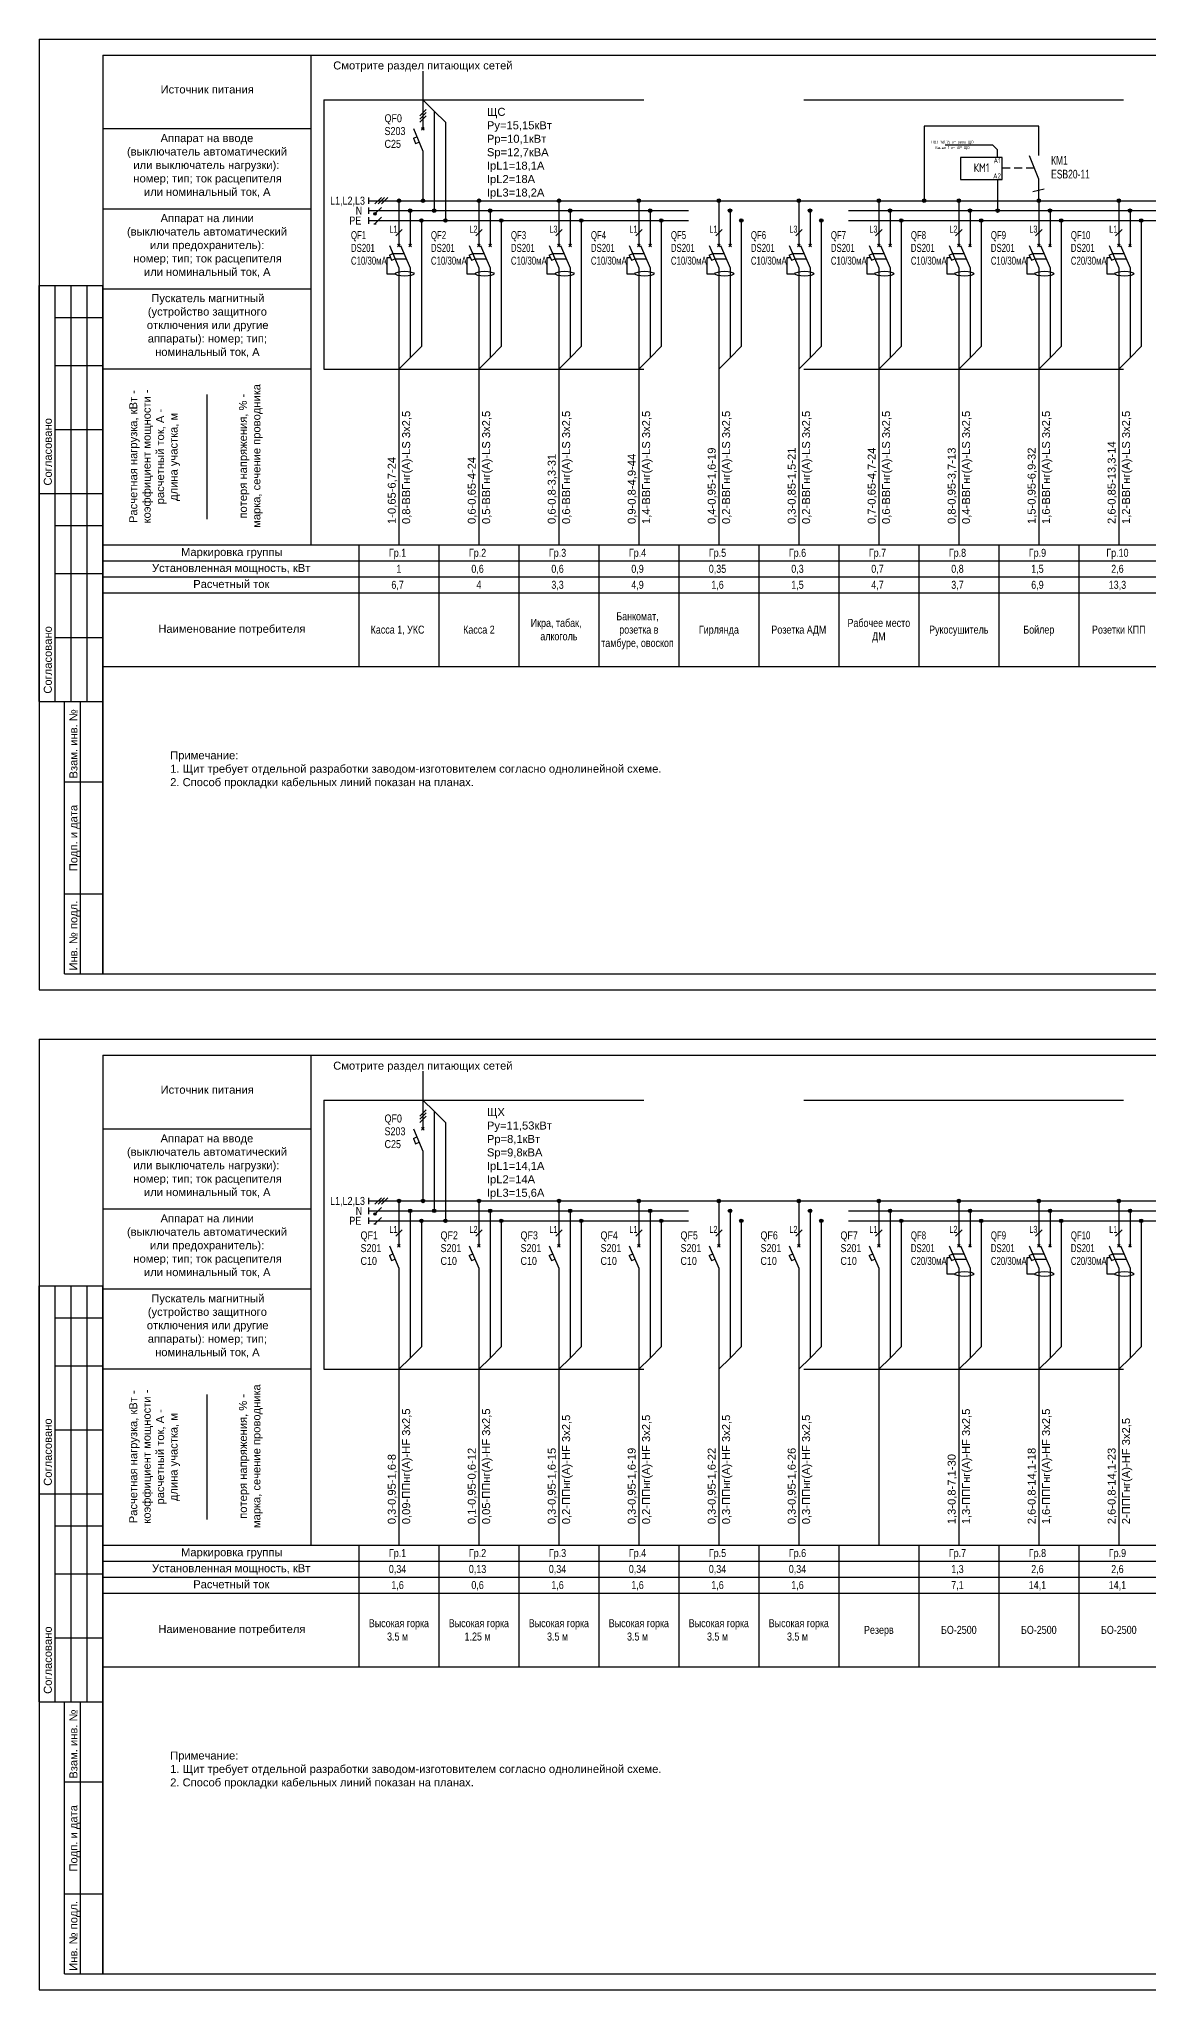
# Model space of a CAD drawing. Header units: metres. Extents: x -564 to -106, y -319 to -159.
# Drawn here: x -270.4 to -235.8, y -318.9 to -258 of the extents above; entities that cross this region are included whole.
import ezdxf
from ezdxf.enums import TextEntityAlignment as Align

# ---------------------------------------------------------------- set-up
doc = ezdxf.new("R2010")
doc.units = ezdxf.units.M
doc.header["$MEASUREMENT"] = 0
doc.linetypes.add('( Hidden )', pattern=[0.375, 0.25, -0.125])
doc.linetypes.add('Elproject1', pattern=[15, 10, -5])
for name, color, linetype in [('Elproject', 7, 'Continuous'), ('ЭЛЕКТРИК', 7, 'Continuous'), ('ЭО-ЭМ', 7, 'Continuous')]:
    doc.layers.add(name, color=color, linetype=linetype)
doc.styles.add('Elproject', font='arial.ttf')
doc.styles.get("Standard").update_dxf_attribs({"font": 'cs_gost2304.shx'})
doc.styles.add('Times', font='CS_Gost2304.shx')

# ---------------------------------------------------------------- blocks, each defined once
blk = doc.blocks.new('Block_switch_line')
for p, q in [((0, 0), (0, -4)), ((-3, -4), (0, -11)), ((0, -11), (0, -14.5))]:
    blk.add_line(p, q)
blk = doc.blocks.new('Block_switch')
for p, q in [((-0.4, -4.4), (0.4, -3.6)), ((-0.4, -3.6), (0.4, -4.4))]:
    blk.add_line(p, q)
blk.add_blockref('Block_switch_line', (0, 0))
blk = doc.blocks.new('Block_automatic')
for p, q in [((-3, -7), (-1.91, -6.53)), ((-3, -7), (-2.3, -8.63)), ((-2.3, -8.63), (-1.21, -8.17))]:
    blk.add_line(p, q)
blk.add_blockref('Block_switch', (0, 0))
blk = doc.blocks.new('Block_dot')
blk.add_hatch(color=256).paths.add_polyline_path([(0.55, 0, 1), (-0.55, 0, 1)])
blk.add_circle((0, 0), 0.55)
blk = doc.blocks.new('Block_diff_automatic')
for p, q in [((-2.65, -7.82), (-3.75, -7.82)), ((-3.75, -7.82), (-3.75, -12.82)), ((-3, -7), (-1.91, -6.53)), ((-3, -7), (-2.3, -8.63)), ((-2.3, -8.63), (-1.21, -8.17)), ((-1.91, -6.53), (1.59, -6.53)), ((-1.21, -8.17), (2.29, -8.17)), ((-3.75, -12.82), (-1.25, -12.82))]:
    blk.add_line(p, q)
blk.add_ellipse((1.75, -12.82), major_axis=(3, 0), ratio=0.25)
for p in [(0, 0), (3.5, 0)]:
    blk.add_blockref('Block_switch', p)

msp = doc.modelspace()

# ---------------------------------------------------------------- hatches: boundary and pattern name
at = {"layer": 'Elproject'}
for points in [[(-259.966, -263.461, 1), (-259.886, -263.461, 1)], [(-259.966, -294.708, 1), (-259.886, -294.708, 1)]]:
    msp.add_hatch(color=256, dxfattribs=at).paths.add_polyline_path(points)

# ---------------------------------------------------------------- linework, layer by layer
at = {"linetype": '( Hidden )'}
msp.add_line((-239.317, -262.032), (-240.323, -262.032), dxfattribs=at)
for p, q in [((-239.176, -262.377), (-239.472, -261.654)), ((-239.176, -263.051), (-239.176, -262.377))]:
    msp.add_line(p, q)
msp.add_lwpolyline([(-241.624, -262.387), (-240.323, -262.387), (-240.323, -261.703), (-241.624, -261.703)], close=True)
at = {"layer": 'Elproject'}
for p, q in [((-270.426, -258.001), (-207.426, -258.001)), ((-270.426, -258.001), (-270.426, -287.701)), ((-268.426, -258.501), (-261.926, -258.501)), ((-268.426, -258.501), (-268.426, -260.801)), ((-268.426, -258.501), (-207.926, -258.501)), ((-268.426, -258.501), (-268.426, -287.201)), ((-261.926, -258.501), (-261.926, -260.801)), ((-258.426, -259.001), (-258.426, -260.401)), ((-258.526, -260.401), (-258.326, -260.201)), ((-258.426, -259.901), (-258.076, -260.251)), ((-268.426, -260.801), (-261.926, -260.801)), ((-268.426, -260.801), (-268.426, -263.301)), ((-261.926, -260.801), (-261.926, -263.301)), ((-258.526, -260.501), (-258.326, -260.301)), ((-258.526, -260.601), (-258.326, -260.401)), ((-258.076, -260.251), (-258.076, -263.361)), ((-258.076, -260.251), (-257.726, -260.601)), ((-257.726, -260.601), (-257.726, -263.671)), ((-258.426, -261.851), (-258.426, -263.051)), ((-260.126, -262.951), (-260.126, -263.151)), ((-260.126, -263.051), (-215.37, -263.051)), ((-260.126, -263.261), (-260.126, -263.461)), ((-259.926, -263.151), (-259.726, -262.951)), ((-259.926, -263.461), (-259.726, -263.261)), ((-259.826, -263.151), (-259.626, -262.951)), ((-259.726, -263.151), (-259.526, -262.951)), ((-259.176, -263.051), (-259.176, -264.051)), ((-256.676, -263.051), (-256.676, -264.051)), ((-254.176, -263.051), (-254.176, -264.051)), ((-251.676, -263.051), (-251.676, -264.051)), ((-249.176, -263.051), (-249.176, -264.051)), ((-246.676, -263.051), (-246.676, -264.051)), ((-244.176, -263.051), (-244.176, -264.051)), ((-241.676, -263.051), (-241.676, -264.051)), ((-239.176, -263.051), (-239.176, -264.051)), ((-236.676, -263.051), (-236.676, -264.051)), ((-268.426, -263.301), (-261.926, -263.301)), ((-268.426, -263.301), (-268.426, -265.801)), ((-261.926, -263.301), (-261.926, -265.801)), ((-260.126, -263.571), (-260.126, -263.771)), ((-259.966, -263.771), (-259.886, -263.771)), ((-259.926, -263.771), (-259.726, -263.571)), ((-258.826, -263.361), (-258.826, -264.051)), ((-258.476, -263.671), (-258.476, -267.611)), ((-256.326, -263.361), (-256.326, -264.051)), ((-255.976, -263.671), (-255.976, -267.611)), ((-253.826, -263.361), (-253.826, -264.051)), ((-253.476, -263.671), (-253.476, -267.611)), ((-251.326, -263.361), (-251.326, -264.051)), ((-250.976, -263.671), (-250.976, -267.611)), ((-248.826, -263.361), (-248.826, -264.051)), ((-248.476, -263.671), (-248.476, -267.611)), ((-246.326, -263.361), (-246.326, -264.051)), ((-245.976, -263.671), (-245.976, -267.611)), ((-243.826, -263.361), (-243.826, -264.051)), ((-243.476, -263.671), (-243.476, -267.611)), ((-241.326, -263.361), (-241.326, -264.051)), ((-240.976, -263.671), (-240.976, -267.611)), ((-238.826, -263.361), (-238.826, -264.051)), ((-238.476, -263.671), (-238.476, -267.611)), ((-236.326, -263.361), (-236.326, -264.051)), ((-235.976, -263.671), (-235.976, -267.611)), ((-259.276, -264.151), (-259.076, -263.951)), ((-256.776, -264.151), (-256.576, -263.951)), ((-254.276, -264.151), (-254.076, -263.951)), ((-251.776, -264.151), (-251.576, -263.951)), ((-249.276, -264.151), (-249.076, -263.951)), ((-246.776, -264.151), (-246.576, -263.951)), ((-244.276, -264.151), (-244.076, -263.951)), ((-241.776, -264.151), (-241.576, -263.951)), ((-239.276, -264.151), (-239.076, -263.951)), ((-236.776, -264.151), (-236.576, -263.951)), ((-270.426, -265.701), (-268.426, -265.701)), ((-270.426, -272.201), (-270.426, -265.701)), ((-269.926, -272.201), (-269.926, -265.701)), ((-269.426, -272.201), (-269.426, -265.701)), ((-268.926, -272.201), (-268.926, -265.701)), ((-268.426, -272.201), (-268.426, -265.701)), ((-259.176, -265.501), (-259.176, -273.801)), ((-258.826, -265.501), (-258.826, -267.961)), ((-256.676, -265.501), (-256.676, -273.801)), ((-256.326, -265.501), (-256.326, -267.961)), ((-254.176, -265.501), (-254.176, -273.801)), ((-253.826, -265.501), (-253.826, -267.961)), ((-251.676, -265.501), (-251.676, -273.801)), ((-251.326, -265.501), (-251.326, -267.961)), ((-249.176, -265.501), (-249.176, -273.801)), ((-248.826, -265.501), (-248.826, -267.961)), ((-246.676, -265.501), (-246.676, -273.801)), ((-246.326, -265.501), (-246.326, -267.961)), ((-244.176, -265.501), (-244.176, -273.801)), ((-243.826, -265.501), (-243.826, -267.961)), ((-241.676, -265.501), (-241.676, -273.801)), ((-241.326, -265.501), (-241.326, -267.961)), ((-239.176, -265.501), (-239.176, -273.801)), ((-238.826, -265.501), (-238.826, -267.961)), ((-236.676, -265.501), (-236.676, -273.801)), ((-236.326, -265.501), (-236.326, -267.961)), ((-268.426, -265.801), (-261.926, -265.801)), ((-268.426, -265.801), (-268.426, -268.301)), ((-261.926, -265.801), (-261.926, -268.301)), ((-269.926, -266.701), (-268.426, -266.701)), ((-259.176, -268.311), (-258.826, -267.961)), ((-258.826, -267.961), (-258.476, -267.611)), ((-256.676, -268.311), (-256.326, -267.961)), ((-256.326, -267.961), (-255.976, -267.611)), ((-254.176, -268.311), (-253.826, -267.961)), ((-253.826, -267.961), (-253.476, -267.611)), ((-251.676, -268.311), (-251.326, -267.961)), ((-251.326, -267.961), (-250.976, -267.611)), ((-249.176, -268.311), (-248.826, -267.961)), ((-248.826, -267.961), (-248.476, -267.611)), ((-246.676, -268.311), (-246.326, -267.961)), ((-246.326, -267.961), (-245.976, -267.611)), ((-244.176, -268.311), (-243.826, -267.961)), ((-243.826, -267.961), (-243.476, -267.611)), ((-241.676, -268.311), (-241.326, -267.961)), ((-241.326, -267.961), (-240.976, -267.611)), ((-239.176, -268.311), (-238.826, -267.961)), ((-238.826, -267.961), (-238.476, -267.611)), ((-236.676, -268.311), (-236.326, -267.961)), ((-236.326, -267.961), (-235.976, -267.611)), ((-269.926, -268.201), (-268.426, -268.201)), ((-268.426, -268.301), (-261.926, -268.301)), ((-268.426, -268.301), (-268.426, -273.801)), ((-261.926, -268.301), (-261.926, -273.801)), ((-265.176, -269.101), (-265.176, -273.001)), ((-269.926, -270.201), (-268.426, -270.201)), ((-270.426, -272.201), (-268.426, -272.201)), ((-270.426, -278.701), (-270.426, -272.201)), ((-270.426, -272.201), (-268.426, -272.201)), ((-269.926, -278.701), (-269.926, -272.201)), ((-269.426, -278.701), (-269.426, -272.201)), ((-268.926, -278.701), (-268.926, -272.201)), ((-268.426, -278.701), (-268.426, -272.201)), ((-269.926, -273.201), (-268.426, -273.201)), ((-268.426, -273.801), (-261.926, -273.801)), ((-268.426, -273.801), (-268.426, -279.901)), ((-261.926, -273.801), (-260.426, -273.801)), ((-260.426, -273.801), (-260.426, -277.601)), ((-260.426, -273.801), (-257.926, -273.801)), ((-257.926, -273.801), (-257.926, -277.601)), ((-257.926, -273.801), (-255.426, -273.801)), ((-255.426, -273.801), (-255.426, -277.601)), ((-255.426, -273.801), (-252.926, -273.801)), ((-252.926, -273.801), (-252.926, -277.601)), ((-252.926, -273.801), (-250.426, -273.801)), ((-250.426, -273.801), (-250.426, -277.601)), ((-250.426, -273.801), (-247.926, -273.801)), ((-247.926, -273.801), (-247.926, -277.601)), ((-247.926, -273.801), (-245.426, -273.801)), ((-245.426, -273.801), (-245.426, -277.601)), ((-245.426, -273.801), (-242.926, -273.801)), ((-242.926, -273.801), (-242.926, -277.601)), ((-242.926, -273.801), (-240.426, -273.801)), ((-240.426, -273.801), (-240.426, -277.601)), ((-240.426, -273.801), (-237.926, -273.801)), ((-237.926, -273.801), (-237.926, -277.601)), ((-237.926, -273.801), (-235.426, -273.801)), ((-269.926, -274.701), (-268.426, -274.701)), ((-268.426, -274.301), (-260.426, -274.301)), ((-268.426, -274.801), (-260.426, -274.801)), ((-260.426, -274.301), (-257.926, -274.301)), ((-260.426, -274.801), (-257.926, -274.801)), ((-257.926, -274.301), (-255.426, -274.301)), ((-257.926, -274.801), (-255.426, -274.801)), ((-255.426, -274.301), (-252.926, -274.301)), ((-255.426, -274.801), (-252.926, -274.801)), ((-252.926, -274.301), (-250.426, -274.301)), ((-252.926, -274.801), (-250.426, -274.801)), ((-250.426, -274.301), (-247.926, -274.301)), ((-250.426, -274.801), (-247.926, -274.801)), ((-247.926, -274.301), (-245.426, -274.301)), ((-247.926, -274.801), (-245.426, -274.801)), ((-245.426, -274.301), (-242.926, -274.301)), ((-245.426, -274.801), (-242.926, -274.801)), ((-242.926, -274.301), (-240.426, -274.301)), ((-242.926, -274.801), (-240.426, -274.801)), ((-240.426, -274.301), (-237.926, -274.301)), ((-240.426, -274.801), (-237.926, -274.801)), ((-237.926, -274.301), (-235.426, -274.301)), ((-237.926, -274.801), (-235.426, -274.801)), ((-268.426, -275.301), (-260.426, -275.301)), ((-260.426, -275.301), (-257.926, -275.301)), ((-257.926, -275.301), (-255.426, -275.301)), ((-255.426, -275.301), (-252.926, -275.301)), ((-252.926, -275.301), (-250.426, -275.301)), ((-250.426, -275.301), (-247.926, -275.301)), ((-247.926, -275.301), (-245.426, -275.301)), ((-245.426, -275.301), (-242.926, -275.301)), ((-242.926, -275.301), (-240.426, -275.301)), ((-240.426, -275.301), (-237.926, -275.301)), ((-237.926, -275.301), (-235.426, -275.301)), ((-269.926, -276.701), (-268.426, -276.701)), ((-268.426, -277.601), (-260.426, -277.601)), ((-260.426, -277.601), (-257.926, -277.601)), ((-257.926, -277.601), (-255.426, -277.601)), ((-255.426, -277.601), (-252.926, -277.601)), ((-252.926, -277.601), (-250.426, -277.601)), ((-250.426, -277.601), (-247.926, -277.601)), ((-247.926, -277.601), (-245.426, -277.601)), ((-245.426, -277.601), (-242.926, -277.601)), ((-242.926, -277.601), (-240.426, -277.601)), ((-240.426, -277.601), (-237.926, -277.601)), ((-237.926, -277.601), (-235.426, -277.601)), ((-270.426, -278.701), (-268.426, -278.701)), ((-269.626, -278.701), (-268.426, -278.701)), ((-269.626, -287.201), (-269.626, -278.701)), ((-269.126, -287.201), (-269.126, -278.701)), ((-268.426, -287.201), (-268.426, -278.701)), ((-269.626, -281.201), (-268.426, -281.201)), ((-269.626, -284.701), (-268.426, -284.701)), ((-269.626, -287.201), (-268.426, -287.201)), ((-268.426, -287.201), (-207.926, -287.201)), ((-270.426, -287.701), (-207.426, -287.701)), ((-270.426, -289.248), (-207.426, -289.248)), ((-270.426, -289.248), (-270.426, -318.948)), ((-268.426, -289.748), (-261.926, -289.748)), ((-268.426, -289.748), (-268.426, -292.048)), ((-268.426, -289.748), (-207.926, -289.748)), ((-268.426, -289.748), (-268.426, -318.448)), ((-261.926, -289.748), (-261.926, -292.048)), ((-258.426, -290.248), (-258.426, -291.648)), ((-258.426, -291.148), (-258.076, -291.498)), ((-258.526, -291.648), (-258.326, -291.448)), ((-258.526, -291.748), (-258.326, -291.548)), ((-258.526, -291.848), (-258.326, -291.648)), ((-258.076, -291.498), (-258.076, -294.608)), ((-258.076, -291.498), (-257.726, -291.848)), ((-257.726, -291.848), (-257.726, -294.918)), ((-268.426, -292.048), (-261.926, -292.048)), ((-268.426, -292.048), (-268.426, -294.548)), ((-261.926, -292.048), (-261.926, -294.548)), ((-258.426, -293.098), (-258.426, -294.298)), ((-260.126, -294.198), (-260.126, -294.398)), ((-260.126, -294.298), (-227.626, -294.298)), ((-259.926, -294.398), (-259.726, -294.198)), ((-259.826, -294.398), (-259.626, -294.198)), ((-259.726, -294.398), (-259.526, -294.198)), ((-259.176, -294.298), (-259.176, -295.298)), ((-256.676, -294.298), (-256.676, -295.298)), ((-254.176, -294.298), (-254.176, -295.298)), ((-251.676, -294.298), (-251.676, -295.298)), ((-249.176, -294.298), (-249.176, -295.298)), ((-246.676, -294.298), (-246.676, -295.298)), ((-244.176, -294.298), (-244.176, -295.298)), ((-241.676, -294.298), (-241.676, -295.298)), ((-239.176, -294.298), (-239.176, -295.298)), ((-236.676, -294.298), (-236.676, -295.298)), ((-268.426, -294.548), (-261.926, -294.548)), ((-268.426, -294.548), (-268.426, -297.048)), ((-261.926, -294.548), (-261.926, -297.048)), ((-260.126, -294.508), (-260.126, -294.708)), ((-260.126, -294.818), (-260.126, -295.018)), ((-259.926, -294.708), (-259.726, -294.508)), ((-259.926, -295.018), (-259.726, -294.818)), ((-258.826, -294.608), (-258.826, -299.208)), ((-258.476, -294.918), (-258.476, -298.858)), ((-256.326, -294.608), (-256.326, -299.208)), ((-255.976, -294.918), (-255.976, -298.858)), ((-253.826, -294.608), (-253.826, -299.208)), ((-253.476, -294.918), (-253.476, -298.858)), ((-251.326, -294.608), (-251.326, -299.208)), ((-250.976, -294.918), (-250.976, -298.858)), ((-248.826, -294.608), (-248.826, -299.208)), ((-248.476, -294.918), (-248.476, -298.858)), ((-246.326, -294.608), (-246.326, -299.208)), ((-245.976, -294.918), (-245.976, -298.858)), ((-243.826, -294.608), (-243.826, -299.208)), ((-243.476, -294.918), (-243.476, -298.858)), ((-241.326, -294.608), (-241.326, -295.298)), ((-240.976, -294.918), (-240.976, -298.858)), ((-238.826, -294.608), (-238.826, -295.298)), ((-238.476, -294.918), (-238.476, -298.858)), ((-236.326, -294.608), (-236.326, -295.298)), ((-235.976, -294.918), (-235.976, -298.858)), ((-259.966, -295.018), (-259.886, -295.018)), ((-259.276, -295.398), (-259.076, -295.198)), ((-256.776, -295.398), (-256.576, -295.198)), ((-254.276, -295.398), (-254.076, -295.198)), ((-251.776, -295.398), (-251.576, -295.198)), ((-249.276, -295.398), (-249.076, -295.198)), ((-246.776, -295.398), (-246.576, -295.198)), ((-244.276, -295.398), (-244.076, -295.198)), ((-241.776, -295.398), (-241.576, -295.198)), ((-239.276, -295.398), (-239.076, -295.198)), ((-236.776, -295.398), (-236.576, -295.198)), ((-259.176, -296.748), (-259.176, -305.048)), ((-256.676, -296.748), (-256.676, -305.048)), ((-254.176, -296.748), (-254.176, -305.048)), ((-251.676, -296.748), (-251.676, -305.048)), ((-249.176, -296.748), (-249.176, -305.048)), ((-246.676, -296.748), (-246.676, -305.048)), ((-244.176, -296.748), (-244.176, -305.048)), ((-241.676, -296.748), (-241.676, -305.048)), ((-241.326, -296.748), (-241.326, -299.208)), ((-239.176, -296.748), (-239.176, -305.048)), ((-238.826, -296.748), (-238.826, -299.208)), ((-236.676, -296.748), (-236.676, -305.048)), ((-236.326, -296.748), (-236.326, -299.208)), ((-270.426, -296.948), (-268.426, -296.948)), ((-270.426, -303.448), (-270.426, -296.948)), ((-269.926, -303.448), (-269.926, -296.948)), ((-269.426, -303.448), (-269.426, -296.948)), ((-268.926, -303.448), (-268.926, -296.948)), ((-268.426, -303.448), (-268.426, -296.948)), ((-268.426, -297.048), (-261.926, -297.048)), ((-268.426, -297.048), (-268.426, -299.548)), ((-261.926, -297.048), (-261.926, -299.548)), ((-269.926, -297.948), (-268.426, -297.948)), ((-259.176, -299.558), (-258.826, -299.208)), ((-258.826, -299.208), (-258.476, -298.858)), ((-256.676, -299.558), (-256.326, -299.208)), ((-256.326, -299.208), (-255.976, -298.858)), ((-254.176, -299.558), (-253.826, -299.208)), ((-253.826, -299.208), (-253.476, -298.858)), ((-251.676, -299.558), (-251.326, -299.208)), ((-251.326, -299.208), (-250.976, -298.858)), ((-249.176, -299.558), (-248.826, -299.208)), ((-248.826, -299.208), (-248.476, -298.858)), ((-246.676, -299.558), (-246.326, -299.208)), ((-246.326, -299.208), (-245.976, -298.858)), ((-244.176, -299.558), (-243.826, -299.208)), ((-243.826, -299.208), (-243.476, -298.858)), ((-241.676, -299.558), (-241.326, -299.208)), ((-241.326, -299.208), (-240.976, -298.858)), ((-239.176, -299.558), (-238.826, -299.208)), ((-238.826, -299.208), (-238.476, -298.858)), ((-236.676, -299.558), (-236.326, -299.208)), ((-236.326, -299.208), (-235.976, -298.858)), ((-269.926, -299.448), (-268.426, -299.448)), ((-268.426, -299.548), (-261.926, -299.548)), ((-268.426, -299.548), (-268.426, -305.048)), ((-261.926, -299.548), (-261.926, -305.048)), ((-265.176, -300.348), (-265.176, -304.248)), ((-269.926, -301.448), (-268.426, -301.448)), ((-270.426, -303.448), (-268.426, -303.448)), ((-270.426, -309.948), (-270.426, -303.448)), ((-270.426, -303.448), (-268.426, -303.448)), ((-269.926, -309.948), (-269.926, -303.448)), ((-269.426, -309.948), (-269.426, -303.448)), ((-268.926, -309.948), (-268.926, -303.448)), ((-268.426, -309.948), (-268.426, -303.448)), ((-269.926, -304.448), (-268.426, -304.448)), ((-268.426, -305.048), (-261.926, -305.048)), ((-268.426, -305.048), (-268.426, -311.148)), ((-261.926, -305.048), (-260.426, -305.048)), ((-260.426, -305.048), (-260.426, -308.848)), ((-260.426, -305.048), (-257.926, -305.048)), ((-257.926, -305.048), (-257.926, -308.848)), ((-257.926, -305.048), (-255.426, -305.048)), ((-255.426, -305.048), (-255.426, -308.848)), ((-255.426, -305.048), (-252.926, -305.048)), ((-252.926, -305.048), (-252.926, -308.848)), ((-252.926, -305.048), (-250.426, -305.048)), ((-250.426, -305.048), (-250.426, -308.848)), ((-250.426, -305.048), (-247.926, -305.048)), ((-247.926, -305.048), (-247.926, -308.848)), ((-247.926, -305.048), (-245.426, -305.048)), ((-245.426, -305.048), (-245.426, -308.848)), ((-245.426, -305.048), (-242.926, -305.048)), ((-242.926, -305.048), (-242.926, -308.848)), ((-242.926, -305.048), (-240.426, -305.048)), ((-240.426, -305.048), (-240.426, -308.848)), ((-240.426, -305.048), (-237.926, -305.048)), ((-237.926, -305.048), (-237.926, -308.848)), ((-237.926, -305.048), (-235.426, -305.048)), ((-269.926, -305.948), (-268.426, -305.948)), ((-268.426, -305.548), (-260.426, -305.548)), ((-260.426, -305.548), (-257.926, -305.548)), ((-257.926, -305.548), (-255.426, -305.548)), ((-255.426, -305.548), (-252.926, -305.548)), ((-252.926, -305.548), (-250.426, -305.548)), ((-250.426, -305.548), (-247.926, -305.548)), ((-247.926, -305.548), (-245.426, -305.548)), ((-245.426, -305.548), (-242.926, -305.548)), ((-242.926, -305.548), (-240.426, -305.548)), ((-240.426, -305.548), (-237.926, -305.548)), ((-237.926, -305.548), (-235.426, -305.548)), ((-268.426, -306.048), (-260.426, -306.048)), ((-268.426, -306.548), (-260.426, -306.548)), ((-260.426, -306.048), (-257.926, -306.048)), ((-260.426, -306.548), (-257.926, -306.548)), ((-257.926, -306.048), (-255.426, -306.048)), ((-257.926, -306.548), (-255.426, -306.548)), ((-255.426, -306.048), (-252.926, -306.048)), ((-255.426, -306.548), (-252.926, -306.548)), ((-252.926, -306.048), (-250.426, -306.048)), ((-252.926, -306.548), (-250.426, -306.548)), ((-250.426, -306.048), (-247.926, -306.048)), ((-250.426, -306.548), (-247.926, -306.548)), ((-247.926, -306.048), (-245.426, -306.048)), ((-247.926, -306.548), (-245.426, -306.548)), ((-245.426, -306.048), (-242.926, -306.048)), ((-245.426, -306.548), (-242.926, -306.548)), ((-242.926, -306.048), (-240.426, -306.048)), ((-242.926, -306.548), (-240.426, -306.548)), ((-240.426, -306.048), (-237.926, -306.048)), ((-240.426, -306.548), (-237.926, -306.548)), ((-237.926, -306.048), (-235.426, -306.048)), ((-237.926, -306.548), (-235.426, -306.548)), ((-269.926, -307.948), (-268.426, -307.948)), ((-268.426, -308.848), (-260.426, -308.848)), ((-260.426, -308.848), (-257.926, -308.848)), ((-257.926, -308.848), (-255.426, -308.848)), ((-255.426, -308.848), (-252.926, -308.848)), ((-252.926, -308.848), (-250.426, -308.848)), ((-250.426, -308.848), (-247.926, -308.848)), ((-247.926, -308.848), (-245.426, -308.848)), ((-245.426, -308.848), (-242.926, -308.848)), ((-242.926, -308.848), (-240.426, -308.848)), ((-240.426, -308.848), (-237.926, -308.848)), ((-237.926, -308.848), (-235.426, -308.848)), ((-270.426, -309.948), (-268.426, -309.948)), ((-269.626, -309.948), (-268.426, -309.948)), ((-269.626, -318.448), (-269.626, -309.948)), ((-269.126, -318.448), (-269.126, -309.948)), ((-268.426, -318.448), (-268.426, -309.948)), ((-269.626, -312.448), (-268.426, -312.448)), ((-269.626, -315.948), (-268.426, -315.948)), ((-269.626, -318.448), (-268.426, -318.448)), ((-268.426, -318.448), (-207.926, -318.448)), ((-270.426, -318.948), (-207.426, -318.948))]:
    msp.add_line(p, q, dxfattribs=at)
at = {"layer": 'Elproject', "color": 7, "linetype": 'Elproject1'}
for p, q in [((-261.526, -259.901), (-214.377, -259.901)), ((-261.526, -259.901), (-261.526, -268.311)), ((-260.126, -263.361), (-215.37, -263.361)), ((-260.126, -263.671), (-215.37, -263.671)), ((-261.526, -268.311), (-214.377, -268.311)), ((-261.526, -291.148), (-227.026, -291.148)), ((-261.526, -291.148), (-261.526, -299.558)), ((-260.126, -294.608), (-227.626, -294.608)), ((-260.126, -294.918), (-227.626, -294.918)), ((-261.526, -299.558), (-227.026, -299.558))]:
    msp.add_line(p, q, dxfattribs=at)
at = {"layer": 'Elproject', "color": 7}
msp.add_lwpolyline([(-239.173, -261.642), (-239.173, -260.719), (-242.757, -260.719), (-242.757, -263.051)], dxfattribs=at)
at = {"layer": 'Elproject', "color": 7, "linetype": 'Elproject1'}
msp.add_lwpolyline([(-240.471, -261.703), (-240.471, -261.465), (-240.617, -261.315), (-242.104, -261.315)], dxfattribs=at)
at = {"layer": 'Elproject'}
for centre in [(-259.926, -263.461), (-259.926, -294.708)]:
    msp.add_circle(centre, 0.04, dxfattribs=at)
at = {"layer": 'ЭЛЕКТРИК', "ltscale": 0.5}
msp.add_line((-239.362, -262.766), (-239.014, -262.679), dxfattribs=at)
at = {"layer": 'ЭО-ЭМ'}
msp.add_line((-240.465, -262.387), (-240.465, -263.361), dxfattribs=at)

# ---------------------------------------------------------------- block references
at = {"layer": 'Elproject', "xscale": 0.1, "yscale": 0.1, "zscale": 0.1}
for name, p in [('Block_automatic', (-258.426, -260.401)), ('Block_dot', (-259.176, -263.051)), ('Block_dot', (-258.426, -263.051)), ('Block_dot', (-256.676, -263.051)), ('Block_dot', (-254.176, -263.051)), ('Block_dot', (-251.676, -263.051)), ('Block_dot', (-249.176, -263.051)), ('Block_dot', (-246.676, -263.051)), ('Block_dot', (-244.176, -263.051)), ('Block_dot', (-242.759, -263.051)), ('Block_dot', (-241.676, -263.051)), ('Block_dot', (-239.176, -263.051)), ('Block_dot', (-236.676, -263.051)), ('Block_dot', (-258.826, -263.361)), ('Block_dot', (-258.476, -263.671)), ('Block_dot', (-258.076, -263.361)), ('Block_dot', (-257.726, -263.671)), ('Block_dot', (-256.326, -263.361)), ('Block_dot', (-255.976, -263.671)), ('Block_dot', (-253.826, -263.361)), ('Block_dot', (-253.476, -263.671)), ('Block_dot', (-251.326, -263.361)), ('Block_dot', (-250.976, -263.671)), ('Block_dot', (-248.826, -263.361)), ('Block_dot', (-248.476, -263.671)), ('Block_dot', (-246.326, -263.361)), ('Block_dot', (-245.976, -263.671)), ('Block_dot', (-243.826, -263.361)), ('Block_dot', (-243.476, -263.671)), ('Block_dot', (-241.326, -263.361)), ('Block_dot', (-240.976, -263.671)), ('Block_dot', (-240.465, -263.361)), ('Block_dot', (-238.826, -263.361)), ('Block_dot', (-238.476, -263.671)), ('Block_dot', (-236.326, -263.361)), ('Block_dot', (-235.976, -263.671)), ('Block_diff_automatic', (-259.176, -264.051)), ('Block_diff_automatic', (-256.676, -264.051)), ('Block_diff_automatic', (-254.176, -264.051)), ('Block_diff_automatic', (-251.676, -264.051)), ('Block_diff_automatic', (-249.176, -264.051)), ('Block_diff_automatic', (-246.676, -264.051)), ('Block_diff_automatic', (-244.176, -264.051)), ('Block_diff_automatic', (-241.676, -264.051)), ('Block_diff_automatic', (-239.176, -264.051)), ('Block_diff_automatic', (-236.676, -264.051)), ('Block_automatic', (-258.426, -291.648)), ('Block_dot', (-259.176, -294.298)), ('Block_dot', (-258.426, -294.298)), ('Block_dot', (-256.676, -294.298)), ('Block_dot', (-254.176, -294.298)), ('Block_dot', (-251.676, -294.298)), ('Block_dot', (-249.176, -294.298)), ('Block_dot', (-246.676, -294.298)), ('Block_dot', (-244.176, -294.298)), ('Block_dot', (-241.676, -294.298)), ('Block_dot', (-239.176, -294.298)), ('Block_dot', (-236.676, -294.298)), ('Block_dot', (-258.826, -294.608)), ('Block_dot', (-258.476, -294.918)), ('Block_dot', (-258.076, -294.608)), ('Block_dot', (-257.726, -294.918)), ('Block_dot', (-256.326, -294.608)), ('Block_dot', (-255.976, -294.918)), ('Block_dot', (-253.826, -294.608)), ('Block_dot', (-253.476, -294.918)), ('Block_dot', (-251.326, -294.608)), ('Block_dot', (-250.976, -294.918)), ('Block_dot', (-248.826, -294.608)), ('Block_dot', (-248.476, -294.918)), ('Block_dot', (-246.326, -294.608)), ('Block_dot', (-245.976, -294.918)), ('Block_dot', (-243.826, -294.608)), ('Block_dot', (-243.476, -294.918)), ('Block_dot', (-241.326, -294.608)), ('Block_dot', (-240.976, -294.918)), ('Block_dot', (-238.826, -294.608)), ('Block_dot', (-238.476, -294.918)), ('Block_dot', (-236.326, -294.608)), ('Block_dot', (-235.976, -294.918)), ('Block_automatic', (-259.176, -295.298)), ('Block_automatic', (-256.676, -295.298)), ('Block_automatic', (-254.176, -295.298)), ('Block_automatic', (-251.676, -295.298)), ('Block_automatic', (-249.176, -295.298)), ('Block_automatic', (-246.676, -295.298)), ('Block_automatic', (-244.176, -295.298)), ('Block_diff_automatic', (-241.676, -295.298)), ('Block_diff_automatic', (-239.176, -295.298)), ('Block_diff_automatic', (-236.676, -295.298))]:
    msp.add_blockref(name, p, dxfattribs=at)

# ---------------------------------------------------------------- texts
at = {"layer": 'Elproject', "style": 'Elproject'}
for s, p in [('Смотрите раздел питающих сетей', (-261.23, -258.951)), ('Источник питания', (-266.626, -259.701)), ('ЩС', (-256.426, -260.401)), ('Pу=15,15кВт', (-256.426, -260.821)), ('(выключатель автоматический', (-267.676, -261.641)), ('Аппарат на вводе', (-266.626, -261.221)), ('Sр=12,7кВА', (-256.426, -261.661)), ('Pр=10,1кВт', (-256.426, -261.241)), ('или выключатель нагрузки): ', (-267.476, -262.061)), ('IрL1=18,1А', (-256.426, -262.081)), ('номер; тип; ток расцепителя', (-267.476, -262.481)), ('или номинальный ток, А', (-267.146, -262.901)), ('IрL2=18А', (-256.426, -262.501)), ('IрL3=18,2А', (-256.426, -262.921)), ('(выключатель автоматический', (-267.676, -264.141)), ('Аппарат на линии', (-266.626, -263.721)), ('или предохранитель):', (-266.956, -264.561)), ('номер; тип; ток расцепителя', (-267.476, -264.981)), ('или номинальный ток, А', (-267.146, -265.401)), ('Пускатель магнитный', (-266.916, -266.221)), ('отключения или другие', (-267.056, -267.061)), ('(устройство защитного', (-267.026, -266.641)), ('аппараты): номер; тип;', (-267.026, -267.481)), ('номинальный ток, А', (-266.796, -267.901)), ('Маркировка группы', (-265.986, -274.151)), ('Установленная мощность, кВт', (-266.896, -274.651)), ('Расчетный ток', (-265.606, -275.151)), ('Наименование потребителя', (-266.696, -276.551)), ('Примечание:', (-266.326, -280.501)), ('1. Щит требует отдельной разработки заводом-изготовителем согласно однолинейной схеме.', (-266.326, -280.921)), ('2. Способ прокладки кабельных линий показан на планах.', (-266.326, -281.341)), ('Смотрите раздел питающих сетей', (-261.23, -290.198)), ('Источник питания', (-266.626, -290.948)), ('ЩХ', (-256.426, -291.648)), ('Pу=11,53кВт', (-256.426, -292.068)), ('Аппарат на вводе', (-266.626, -292.468)), ('Pр=8,1кВт', (-256.426, -292.488)), ('(выключатель автоматический', (-267.676, -292.888)), ('или выключатель нагрузки): ', (-267.476, -293.308)), ('Sр=9,8кВА', (-256.426, -292.908)), ('IрL1=14,1А', (-256.426, -293.328)), ('номер; тип; ток расцепителя', (-267.476, -293.728)), ('IрL2=14А', (-256.426, -293.748)), ('или номинальный ток, А', (-267.146, -294.148)), ('IрL3=15,6А', (-256.426, -294.168)), ('Аппарат на линии', (-266.626, -294.968)), ('(выключатель автоматический', (-267.676, -295.388)), ('или предохранитель):', (-266.956, -295.808)), ('номер; тип; ток расцепителя', (-267.476, -296.228)), ('или номинальный ток, А', (-267.146, -296.648)), ('Пускатель магнитный', (-266.916, -297.468)), ('(устройство защитного', (-267.026, -297.888)), ('отключения или другие', (-267.056, -298.308)), ('аппараты): номер; тип;', (-267.026, -298.728)), ('номинальный ток, А', (-266.796, -299.148)), ('Маркировка группы', (-265.986, -305.398)), ('Установленная мощность, кВт', (-266.896, -305.898)), ('Расчетный ток', (-265.606, -306.398)), ('Наименование потребителя', (-266.696, -307.798)), ('1. Щит требует отдельной разработки заводом-изготовителем согласно однолинейной схеме.', (-266.326, -312.168)), ('Примечание:', (-266.326, -311.748)), ('2. Способ прокладки кабельных линий показан на планах.', (-266.326, -312.588))]:
    msp.add_text(s, height=0.25, dxfattribs=at).set_placement(p)
for s, height, width, p in [('S203', 0.25, 0.8, (-259.626, -261.001)), ('QF0', 0.25, 0.8, (-259.626, -260.601)), ('C25', 0.25, 0.8, (-259.626, -261.401)), ('КМ1', 0.2715, 0.7, (-238.792, -261.923)), ('ESB20-11', 0.2715, 0.7, (-238.792, -262.357)), ('L1,L2,L3', 0.25, 0.8, (-261.326, -263.176)), ('N', 0.25, 0.8, (-260.526, -263.486)), ('PE', 0.25, 0.8, (-260.726, -263.796)), ('L1', 0.22, 0.75, (-259.476, -264.051)), ('L2', 0.22, 0.75, (-256.976, -264.051)), ('L3', 0.22, 0.75, (-254.476, -264.051)), ('L1', 0.22, 0.75, (-251.976, -264.051)), ('L1', 0.22, 0.75, (-249.476, -264.051)), ('L3', 0.22, 0.75, (-246.976, -264.051)), ('L3', 0.22, 0.75, (-244.476, -264.051)), ('L2', 0.22, 0.75, (-241.976, -264.051)), ('L3', 0.22, 0.75, (-239.476, -264.051)), ('L1', 0.22, 0.75, (-236.976, -264.051)), ('QF1', 0.25, 0.7, (-260.676, -264.251)), ('DS201', 0.25, 0.7, (-260.676, -264.651)), ('QF2', 0.25, 0.7, (-258.176, -264.251)), ('DS201', 0.25, 0.7, (-258.176, -264.651)), ('QF3', 0.25, 0.7, (-255.676, -264.251)), ('DS201', 0.25, 0.7, (-255.676, -264.651)), ('QF4', 0.25, 0.7, (-253.176, -264.251)), ('DS201', 0.25, 0.7, (-253.176, -264.651)), ('QF5', 0.25, 0.7, (-250.676, -264.251)), ('DS201', 0.25, 0.7, (-250.676, -264.651)), ('QF6', 0.25, 0.7, (-248.176, -264.251)), ('DS201', 0.25, 0.7, (-248.176, -264.651)), ('QF7', 0.25, 0.7, (-245.676, -264.251)), ('DS201', 0.25, 0.7, (-245.676, -264.651)), ('QF8', 0.25, 0.7, (-243.176, -264.251)), ('DS201', 0.25, 0.7, (-243.176, -264.651)), ('QF9', 0.25, 0.7, (-240.676, -264.251)), ('DS201', 0.25, 0.7, (-240.676, -264.651)), ('QF10', 0.25, 0.7, (-238.176, -264.251)), ('DS201', 0.25, 0.7, (-238.176, -264.651)), ('C10/30мА', 0.25, 0.7, (-260.676, -265.051)), ('C10/30мА', 0.25, 0.7, (-258.176, -265.051)), ('C10/30мА', 0.25, 0.7, (-255.676, -265.051)), ('C10/30мА', 0.25, 0.7, (-253.176, -265.051)), ('C10/30мА', 0.25, 0.7, (-250.676, -265.051)), ('C10/30мА', 0.25, 0.7, (-248.176, -265.051)), ('C10/30мА', 0.25, 0.7, (-245.676, -265.051)), ('C10/30мА', 0.25, 0.7, (-243.176, -265.051)), ('C10/30мА', 0.25, 0.7, (-240.676, -265.051)), ('C20/30мА', 0.25, 0.7, (-238.176, -265.051)), ('Гр.1', 0.25, 0.8, (-259.489, -274.176)), ('Гр.2', 0.25, 0.8, (-256.989, -274.176)), ('Гр.3', 0.25, 0.8, (-254.489, -274.176)), ('Гр.4', 0.25, 0.8, (-251.989, -274.176)), ('Гр.5', 0.25, 0.8, (-249.489, -274.176)), ('Гр.6', 0.25, 0.8, (-246.989, -274.176)), ('Гр.7', 0.25, 0.8, (-244.489, -274.176)), ('Гр.8', 0.25, 0.8, (-241.989, -274.176)), ('Гр.9', 0.25, 0.8, (-239.489, -274.176)), ('Гр.10', 0.25, 0.8, (-237.067, -274.176)), ('1', 0.25, 0.8, (-259.254, -274.676)), ('0,6', 0.25, 0.8, (-256.913, -274.676)), ('0,6', 0.25, 0.8, (-254.413, -274.676)), ('0,9', 0.25, 0.8, (-251.913, -274.676)), ('0,35', 0.25, 0.8, (-249.491, -274.676)), ('0,3', 0.25, 0.8, (-246.913, -274.676)), ('0,7', 0.25, 0.8, (-244.413, -274.676)), ('0,8', 0.25, 0.8, (-241.913, -274.676)), ('1,5', 0.25, 0.8, (-239.413, -274.676)), ('2,6', 0.25, 0.8, (-236.913, -274.676)), ('6,7', 0.25, 0.8, (-259.413, -275.176)), ('4', 0.25, 0.8, (-256.754, -275.176)), ('3,3', 0.25, 0.8, (-254.413, -275.176)), ('4,9', 0.25, 0.8, (-251.913, -275.176)), ('1,6', 0.25, 0.8, (-249.413, -275.176)), ('1,5', 0.25, 0.8, (-246.913, -275.176)), ('4,7', 0.25, 0.8, (-244.413, -275.176)), ('3,7', 0.25, 0.8, (-241.913, -275.176)), ('6,9', 0.25, 0.8, (-239.413, -275.176)), ('13,3', 0.25, 0.8, (-236.991, -275.176)), ('Банкомат,', 0.25, 0.8, (-252.382, -276.159)), ('Касса 1, УКС', 0.25, 0.8, (-260.061, -276.576)), ('Касса 2', 0.25, 0.8, (-257.169, -276.576)), ('Икра, табак,', 0.25, 0.8, (-255.058, -276.367)), ('алкоголь', 0.25, 0.8, (-254.758, -276.784)), ('розетка в', 0.25, 0.8, (-252.29, -276.576)), ('Гирлянда', 0.25, 0.8, (-249.801, -276.576)), ('Розетка АДМ', 0.25, 0.8, (-247.536, -276.576)), ('Рабочее место', 0.25, 0.8, (-245.157, -276.367)), ('ДМ', 0.25, 0.8, (-244.387, -276.784)), ('Рукосушитель', 0.25, 0.8, (-242.605, -276.576)), ('Бойлер', 0.25, 0.8, (-239.661, -276.576)), ('Розетки КПП', 0.25, 0.8, (-237.514, -276.576)), ('тамбуре, овоскоп', 0.25, 0.8, (-252.855, -276.992)), ('QF0', 0.25, 0.8, (-259.626, -291.848)), ('S203', 0.25, 0.8, (-259.626, -292.248)), ('C25', 0.25, 0.8, (-259.626, -292.648)), ('L1,L2,L3', 0.25, 0.8, (-261.326, -294.423)), ('PE', 0.25, 0.8, (-260.726, -295.043)), ('N', 0.25, 0.8, (-260.526, -294.733)), ('QF1', 0.25, 0.8, (-260.376, -295.498)), ('L1', 0.22, 0.75, (-259.476, -295.298)), ('QF2', 0.25, 0.8, (-257.876, -295.498)), ('L2', 0.22, 0.75, (-256.976, -295.298)), ('QF3', 0.25, 0.8, (-255.376, -295.498)), ('L1', 0.22, 0.75, (-254.476, -295.298)), ('QF4', 0.25, 0.8, (-252.876, -295.498)), ('L1', 0.22, 0.75, (-251.976, -295.298)), ('QF5', 0.25, 0.8, (-250.376, -295.498)), ('L2', 0.22, 0.75, (-249.476, -295.298)), ('QF6', 0.25, 0.8, (-247.876, -295.498)), ('L2', 0.22, 0.75, (-246.976, -295.298)), ('QF7', 0.25, 0.8, (-245.376, -295.498)), ('L1', 0.22, 0.75, (-244.476, -295.298)), ('QF8', 0.25, 0.7, (-243.176, -295.498)), ('L2', 0.22, 0.75, (-241.976, -295.298)), ('QF9', 0.25, 0.7, (-240.676, -295.498)), ('L3', 0.22, 0.75, (-239.476, -295.298)), ('QF10', 0.25, 0.7, (-238.176, -295.498)), ('L1', 0.22, 0.75, (-236.976, -295.298)), ('S201', 0.25, 0.8, (-260.376, -295.898)), ('C10', 0.25, 0.8, (-260.376, -296.298)), ('S201', 0.25, 0.8, (-257.876, -295.898)), ('C10', 0.25, 0.8, (-257.876, -296.298)), ('S201', 0.25, 0.8, (-255.376, -295.898)), ('C10', 0.25, 0.8, (-255.376, -296.298)), ('S201', 0.25, 0.8, (-252.876, -295.898)), ('C10', 0.25, 0.8, (-252.876, -296.298)), ('S201', 0.25, 0.8, (-250.376, -295.898)), ('C10', 0.25, 0.8, (-250.376, -296.298)), ('S201', 0.25, 0.8, (-247.876, -295.898)), ('C10', 0.25, 0.8, (-247.876, -296.298)), ('S201', 0.25, 0.8, (-245.376, -295.898)), ('C10', 0.25, 0.8, (-245.376, -296.298)), ('C20/30мА', 0.25, 0.7, (-243.176, -296.298)), ('DS201', 0.25, 0.7, (-243.176, -295.898)), ('C20/30мА', 0.25, 0.7, (-240.676, -296.298)), ('DS201', 0.25, 0.7, (-240.676, -295.898)), ('C20/30мА', 0.25, 0.7, (-238.176, -296.298)), ('DS201', 0.25, 0.7, (-238.176, -295.898)), ('Гр.1', 0.25, 0.8, (-259.489, -305.423)), ('Гр.2', 0.25, 0.8, (-256.989, -305.423)), ('Гр.3', 0.25, 0.8, (-254.489, -305.423)), ('Гр.4', 0.25, 0.8, (-251.989, -305.423)), ('Гр.5', 0.25, 0.8, (-249.489, -305.423)), ('Гр.6', 0.25, 0.8, (-246.989, -305.423)), ('Гр.7', 0.25, 0.8, (-241.989, -305.423)), ('Гр.8', 0.25, 0.8, (-239.489, -305.423)), ('Гр.9', 0.25, 0.8, (-236.989, -305.423)), ('0,34', 0.25, 0.8, (-259.491, -305.923)), ('0,13', 0.25, 0.8, (-256.991, -305.923)), ('0,34', 0.25, 0.8, (-254.491, -305.923)), ('0,34', 0.25, 0.8, (-251.991, -305.923)), ('0,34', 0.25, 0.8, (-249.491, -305.923)), ('0,34', 0.25, 0.8, (-246.991, -305.923)), ('1,3', 0.25, 0.8, (-241.913, -305.923)), ('2,6', 0.25, 0.8, (-239.413, -305.923)), ('2,6', 0.25, 0.8, (-236.913, -305.923)), ('1,6', 0.25, 0.8, (-259.413, -306.423)), ('0,6', 0.25, 0.8, (-256.913, -306.423)), ('1,6', 0.25, 0.8, (-254.413, -306.423)), ('1,6', 0.25, 0.8, (-251.913, -306.423)), ('1,6', 0.25, 0.8, (-249.413, -306.423)), ('1,6', 0.25, 0.8, (-246.913, -306.423)), ('7,1', 0.25, 0.8, (-241.913, -306.423)), ('14,1', 0.25, 0.8, (-239.491, -306.423)), ('14,1', 0.25, 0.8, (-236.991, -306.423)), ('Высокая горка', 0.25, 0.8, (-260.118, -307.615)), ('3.5 м', 0.25, 0.8, (-259.548, -308.031)), ('Высокая горка', 0.25, 0.8, (-257.618, -307.615)), ('1.25 м', 0.25, 0.8, (-257.126, -308.031)), ('Высокая горка', 0.25, 0.8, (-255.118, -307.615)), ('3.5 м', 0.25, 0.8, (-254.548, -308.031)), ('Высокая горка', 0.25, 0.8, (-252.618, -307.615)), ('3.5 м', 0.25, 0.8, (-252.048, -308.031)), ('Высокая горка', 0.25, 0.8, (-250.118, -307.615)), ('3.5 м', 0.25, 0.8, (-249.548, -308.031)), ('Высокая горка', 0.25, 0.8, (-247.618, -307.615)), ('3.5 м', 0.25, 0.8, (-247.048, -308.031)), ('Резерв', 0.25, 0.8, (-244.641, -307.823)), ('БО-2500', 0.25, 0.8, (-242.234, -307.823)), ('БО-2500', 0.25, 0.8, (-239.734, -307.823)), ('БО-2500', 0.25, 0.8, (-237.234, -307.823))]:
    msp.add_text(s, height=height, dxfattribs=dict(at, width=width)).set_placement(p)
for s, p in [('Расчетная нагрузка, кВт -', (-267.356, -273.121)), ('коэффициент мощности -', (-266.936, -273.131)), ('потеря напряжения, % - ', (-263.926, -272.981)), ('марка, сечение проводника', (-263.506, -273.271)), ('Согласовано', (-270.026, -271.951)), ('расчетный ток, А - ', (-266.516, -272.536)), ('длина участка, м', (-266.096, -272.431)), ('0,8-ВВГнг(А)-LS 3х2,5', (-258.826, -273.151)), ('0,5-ВВГнг(А)-LS 3х2,5', (-256.326, -273.151)), ('0,6-ВВГнг(А)-LS 3х2,5', (-253.826, -273.151)), ('1,4-ВВГнг(А)-LS 3х2,5', (-251.326, -273.151)), ('0,2-ВВГнг(А)-LS 3х2,5', (-248.826, -273.151)), ('0,2-ВВГнг(А)-LS 3х2,5', (-246.326, -273.151)), ('0,6-ВВГнг(А)-LS 3х2,5', (-243.826, -273.151)), ('0,4-ВВГнг(А)-LS 3х2,5', (-241.326, -273.151)), ('1,6-ВВГнг(А)-LS 3х2,5', (-238.826, -273.151)), ('1,2-ВВГнг(А)-LS 3х2,5', (-236.326, -273.151)), ('2,6-0,85-13,3-14', (-236.776, -273.151)), ('1-0,65-6,7-24', (-259.276, -273.151)), ('0,6-0,65-4-24', (-256.776, -273.151)), ('0,6-0,8-3,3-31', (-254.276, -273.151)), ('0,9-0,8-4,9-44', (-251.776, -273.151)), ('0,4-0,95-1,6-19', (-249.276, -273.151)), ('0,3-0,85-1,5-21', (-246.776, -273.151)), ('0,7-0,65-4,7-24', (-244.276, -273.151)), ('0,8-0,95-3,7-13', (-241.776, -273.151)), ('1,5-0,95-6,9-32', (-239.276, -273.151)), ('Согласовано', (-270.026, -278.451)), ('Взам. инв. №', (-269.226, -281.101)), ('Подп. и дата', (-269.226, -284.001)), ('Инв. № подл.', (-269.226, -287.101)), ('Расчетная нагрузка, кВт -', (-267.356, -304.368)), ('коэффициент мощности -', (-266.936, -304.378)), ('потеря напряжения, % - ', (-263.926, -304.228)), ('марка, сечение проводника', (-263.506, -304.518)), ('расчетный ток, А - ', (-266.516, -303.783)), ('длина участка, м', (-266.096, -303.678)), ('0,09-ППнг(А)-HF 3х2,5', (-258.826, -304.398)), ('0,05-ППнг(А)-HF 3х2,5', (-256.326, -304.398)), ('0,2-ППнг(А)-HF 3х2,5', (-253.826, -304.398)), ('0,2-ППнг(А)-HF 3х2,5', (-251.326, -304.398)), ('0,3-ППнг(А)-HF 3х2,5', (-248.826, -304.398)), ('0,3-ППнг(А)-HF 3х2,5', (-246.326, -304.398)), ('1,3-ППГнг(А)-HF 3х2,5', (-241.326, -304.398)), ('1,6-ППГнг(А)-HF 3х2,5', (-238.826, -304.398)), ('Согласовано', (-270.026, -303.198)), ('2-ППГнг(А)-HF 3х2,5', (-236.326, -304.398)), ('0,3-0,95-1,6-8', (-259.276, -304.398)), ('0,1-0,95-0,6-12', (-256.776, -304.398)), ('0,3-0,95-1,6-15', (-254.276, -304.398)), ('0,3-0,95-1,6-19', (-251.776, -304.398)), ('0,3-0,95-1,6-22', (-249.276, -304.398)), ('0,3-0,95-1,6-26', (-246.776, -304.398)), ('1,3-0,8-7,1-30', (-241.776, -304.398)), ('2,6-0,8-14,1-18', (-239.276, -304.398)), ('2,6-0,8-14,1-23', (-236.776, -304.398)), ('Согласовано', (-270.026, -309.698)), ('Взам. инв. №', (-269.226, -312.348)), ('Подп. и дата', (-269.226, -315.248)), ('Инв. № подл.', (-269.226, -318.348))]:
    msp.add_text(s, height=0.25, rotation=90, dxfattribs=at).set_placement(p)
at = {"layer": 'ЭО-ЭМ'}
for s, height, p in [('ПВ3 1х0.75 от реле ЩО', 0.09327, (-242.535, -261.265)), ('Канал 1 от АР ЩО', 0.09327, (-242.414, -261.44)), ('А1', 0.1589, (-240.591, -261.879)), ('А2', 0.1589, (-240.605, -262.357))]:
    msp.add_text(s, height=height, dxfattribs=at).set_placement(p)
at = {"layer": 'ЭО-ЭМ', "style": 'Times'}
msp.add_text('КМ1', height=0.2715, dxfattribs=at).set_placement((-240.967, -262.02), align=Align.MIDDLE_CENTER)

doc.saveas('drawing.dxf')
